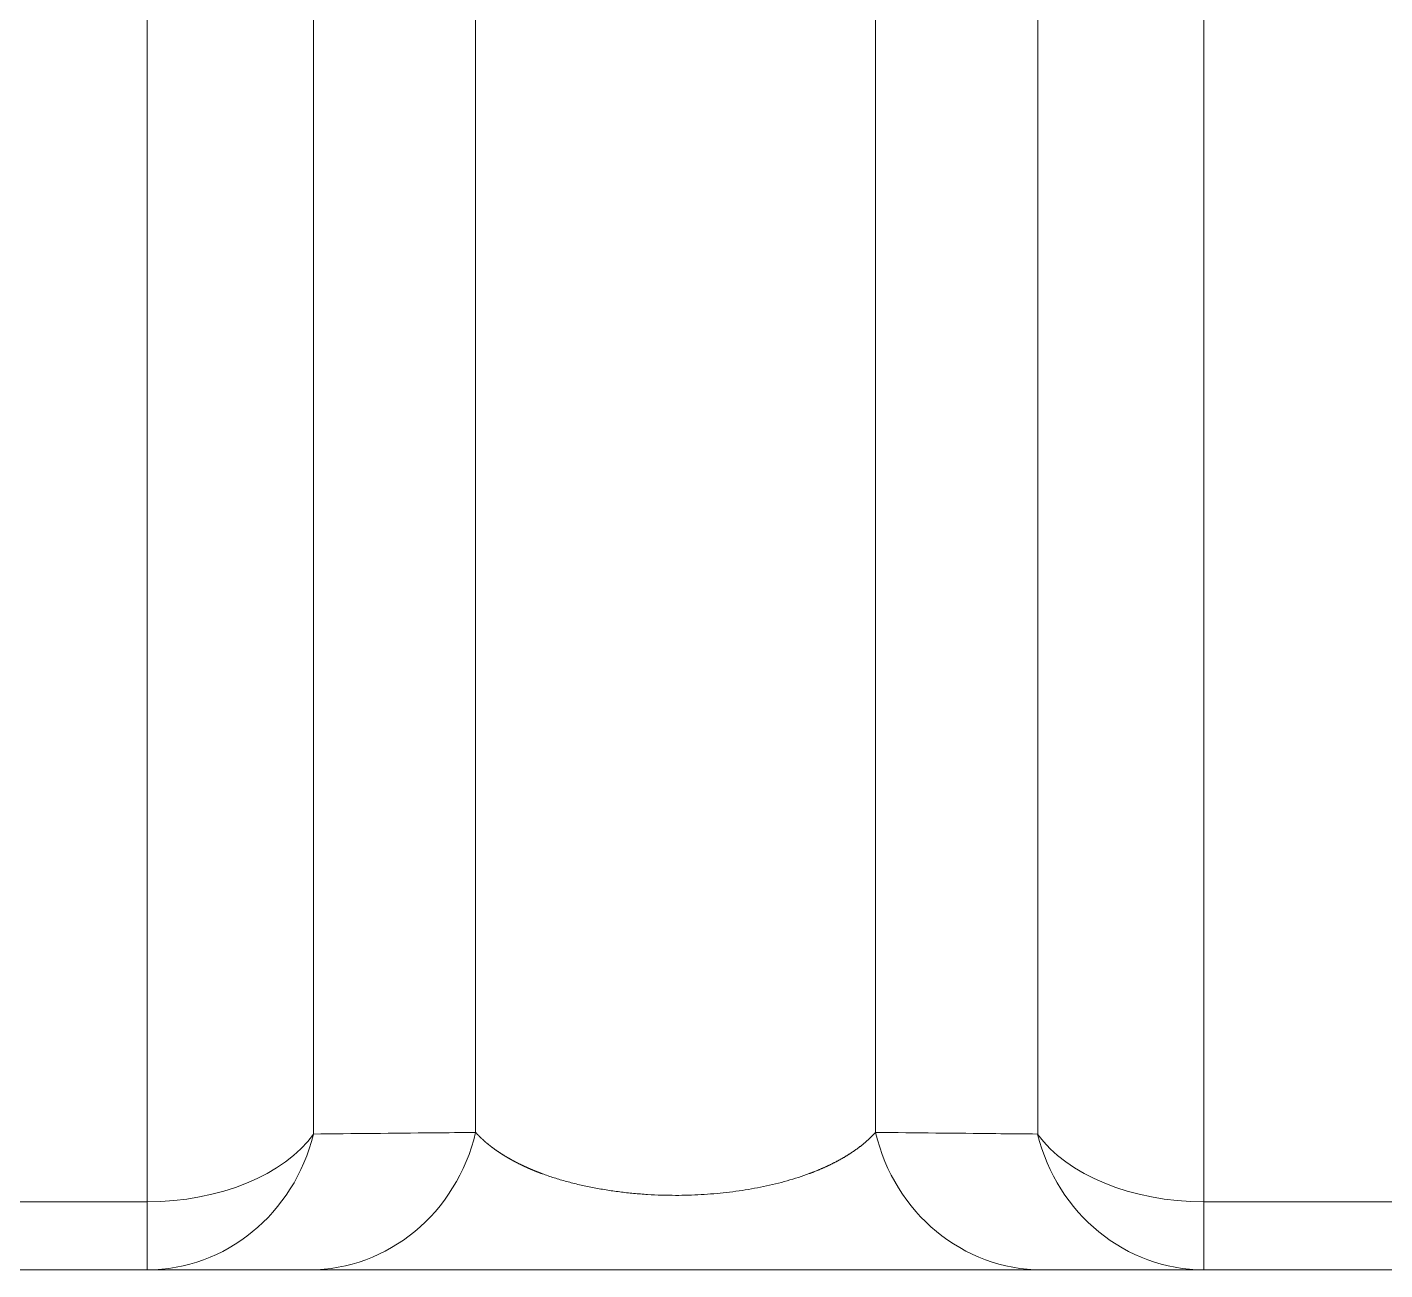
# Model space of a CAD drawing. Header units: millimetres. Extents: x 4664 to 8864, y -38 to 2932.
# Drawn here: x 5324.28 to 5343.79, y 1258.06 to 1275.92 of the extents above; entities that cross this region are included whole.
import ezdxf

# ---------------------------------------------------------------- set-up
doc = ezdxf.new("R2010")
doc.units = ezdxf.units.MM

msp = doc.modelspace()

# ---------------------------------------------------------------- linework, layer by layer
at = {"lineweight": 5}
for p, q in [((5328.391, 1289.269), (5328.391, 1260.011)), ((5338.798, 1260.011), (5338.798, 1289.269)), ((5326.002, 1287.982), (5326.002, 1258.059)), ((5341.187, 1258.059), (5341.187, 1287.982)), ((5330.721, 1286.299), (5330.721, 1260.034)), ((5336.467, 1286.299), (5336.467, 1260.034)), ((5303.89, 1259.038), (5326.002, 1259.038)), ((5341.187, 1259.038), (5363.299, 1259.038)), ((5481.461, 1258.059), (5185.728, 1258.059))]:
    msp.add_line(p, q, dxfattribs=at)
for centre, major_axis, ratio, start_param, end_param in [((5326.002, 1260.671), (-2.612, 0), 0.625225, 1.570796, 2.725761), ((5326.002, 1260.671), (0, -2.612), 0.945431, 0, 1.315471), ((5328.332, 1260.671), (0, -2.612), 0.94323, 0, 1.324569), ((5338.857, 1260.671), (0, -2.612), 0.94323, 4.958616, 6.283185), ((5341.187, 1260.671), (-2.612, 0), 0.625225, 0.415831, 1.570796), ((5341.187, 1260.671), (0, -2.612), 0.945431, 4.967714, 6.283185)]:
    msp.add_ellipse(centre, major_axis=major_axis, ratio=ratio, start_param=start_param, end_param=end_param, dxfattribs=at)
for points, knots in [([(5328.391, 1260.011), (5328.96, 1260.017), (5329.533, 1260.023), (5330.313, 1260.03), (5330.517, 1260.032), (5330.721, 1260.034)], [0, 0, 0, 0, 0.739335, 0.739335, 1, 1, 1, 1]), ([(5330.721, 1260.034), (5330.723, 1260.032), (5330.726, 1260.029), (5330.731, 1260.024), (5330.736, 1260.018), (5330.74, 1260.013), (5330.745, 1260.008), (5330.75, 1260.003), (5330.755, 1259.998), (5330.76, 1259.993), (5330.765, 1259.988), (5330.77, 1259.983), (5330.775, 1259.978), (5330.78, 1259.972), (5330.785, 1259.967), (5330.79, 1259.962), (5330.795, 1259.957), (5330.8, 1259.952), (5330.806, 1259.947), (5330.811, 1259.943), (5330.816, 1259.938), (5330.822, 1259.933), (5330.827, 1259.928), (5330.832, 1259.923), (5330.838, 1259.918), (5330.843, 1259.913), (5330.849, 1259.908), (5330.854, 1259.904), (5330.86, 1259.899), (5330.865, 1259.894), (5330.871, 1259.889), (5330.876, 1259.884), (5330.882, 1259.88), (5330.888, 1259.875), (5330.893, 1259.87), (5330.899, 1259.866), (5330.905, 1259.861), (5330.911, 1259.856), (5330.916, 1259.852), (5330.922, 1259.847), (5330.928, 1259.842), (5330.934, 1259.838), (5330.94, 1259.833), (5330.946, 1259.829), (5330.952, 1259.824), (5330.958, 1259.82), (5330.964, 1259.815), (5330.97, 1259.811), (5330.976, 1259.806), (5330.982, 1259.802), (5330.988, 1259.797), (5330.994, 1259.793), (5331.001, 1259.788), (5331.007, 1259.784), (5331.013, 1259.779), (5331.019, 1259.775), (5331.026, 1259.771), (5331.032, 1259.766), (5331.038, 1259.762), (5331.045, 1259.758), (5331.051, 1259.753), (5331.057, 1259.749), (5331.064, 1259.745), (5331.07, 1259.741), (5331.077, 1259.736), (5331.083, 1259.732), (5331.09, 1259.728), (5331.096, 1259.724), (5331.103, 1259.72), (5331.109, 1259.715), (5331.116, 1259.711), (5331.123, 1259.707), (5331.129, 1259.703), (5331.136, 1259.699), (5331.143, 1259.695), (5331.149, 1259.691), (5331.156, 1259.687), (5331.163, 1259.683), (5331.17, 1259.679), (5331.176, 1259.675), (5331.183, 1259.671), (5331.19, 1259.667), (5331.197, 1259.663), (5331.204, 1259.659), (5331.211, 1259.655), (5331.218, 1259.651), (5331.225, 1259.647), (5331.232, 1259.643), (5331.239, 1259.639), (5331.246, 1259.636), (5331.253, 1259.632), (5331.26, 1259.628), (5331.267, 1259.624), (5331.274, 1259.62), (5331.281, 1259.617), (5331.288, 1259.613), (5331.295, 1259.609), (5331.302, 1259.605), (5331.309, 1259.602), (5331.317, 1259.598), (5331.324, 1259.594), (5331.331, 1259.591), (5331.338, 1259.587), (5331.345, 1259.583), (5331.353, 1259.58), (5331.36, 1259.576), (5331.367, 1259.573), (5331.375, 1259.569), (5331.382, 1259.566), (5331.389, 1259.562), (5331.397, 1259.559), (5331.404, 1259.555), (5331.411, 1259.552), (5331.419, 1259.548), (5331.426, 1259.545), (5331.434, 1259.541), (5331.441, 1259.538), (5331.449, 1259.534), (5331.456, 1259.531), (5331.464, 1259.528), (5331.471, 1259.524), (5331.479, 1259.521), (5331.486, 1259.518), (5331.494, 1259.514), (5331.501, 1259.511), (5331.509, 1259.508), (5331.516, 1259.505), (5331.524, 1259.501), (5331.532, 1259.498), (5331.539, 1259.495), (5331.547, 1259.492), (5331.555, 1259.489), (5331.562, 1259.485), (5331.57, 1259.482), (5331.578, 1259.479), (5331.585, 1259.476), (5331.593, 1259.473), (5331.601, 1259.47), (5331.608, 1259.467), (5331.616, 1259.464), (5331.624, 1259.461), (5331.632, 1259.458), (5331.639, 1259.455), (5331.647, 1259.452), (5331.655, 1259.449), (5331.663, 1259.446), (5331.671, 1259.443), (5331.73, 1259.421), (5331.845, 1259.381), (5332.024, 1259.329), (5332.208, 1259.282), (5332.398, 1259.242), (5332.592, 1259.208), (5332.789, 1259.179), (5332.989, 1259.157), (5333.19, 1259.141), (5333.392, 1259.132), (5333.589, 1259.129), (5333.778, 1259.131), (5333.962, 1259.139), (5334.146, 1259.153), (5334.328, 1259.171), (5334.509, 1259.194), (5334.687, 1259.223), (5334.863, 1259.257), (5335.034, 1259.295), (5335.201, 1259.339), (5335.363, 1259.388), (5335.47, 1259.425), (5335.53, 1259.447), (5335.545, 1259.453), (5335.56, 1259.459), (5335.575, 1259.465), (5335.59, 1259.471), (5335.605, 1259.477), (5335.62, 1259.483), (5335.635, 1259.489), (5335.649, 1259.495), (5335.664, 1259.501), (5335.679, 1259.507), (5335.694, 1259.514), (5335.708, 1259.52), (5335.723, 1259.527), (5335.737, 1259.533), (5335.752, 1259.54), (5335.766, 1259.546), (5335.781, 1259.553), (5335.795, 1259.56), (5335.809, 1259.567), (5335.823, 1259.574), (5335.837, 1259.58), (5335.851, 1259.587), (5335.865, 1259.595), (5335.879, 1259.602), (5335.893, 1259.609), (5335.907, 1259.616), (5335.921, 1259.623), (5335.935, 1259.631), (5335.948, 1259.638), (5335.962, 1259.646), (5335.975, 1259.653), (5335.988, 1259.661), (5336.002, 1259.669), (5336.015, 1259.676), (5336.028, 1259.684), (5336.041, 1259.692), (5336.054, 1259.7), (5336.067, 1259.708), (5336.08, 1259.716), (5336.093, 1259.724), (5336.105, 1259.732), (5336.118, 1259.74), (5336.131, 1259.749), (5336.143, 1259.757), (5336.155, 1259.765), (5336.167, 1259.774), (5336.18, 1259.782), (5336.192, 1259.791), (5336.204, 1259.799), (5336.215, 1259.808), (5336.227, 1259.817), (5336.239, 1259.825), (5336.25, 1259.834), (5336.262, 1259.843), (5336.273, 1259.852), (5336.284, 1259.861), (5336.296, 1259.87), (5336.307, 1259.879), (5336.317, 1259.889), (5336.328, 1259.898), (5336.339, 1259.907), (5336.35, 1259.917), (5336.36, 1259.926), (5336.37, 1259.936), (5336.381, 1259.945), (5336.391, 1259.955), (5336.401, 1259.965), (5336.411, 1259.974), (5336.42, 1259.984), (5336.43, 1259.994), (5336.44, 1260.004), (5336.449, 1260.014), (5336.458, 1260.024), (5336.464, 1260.031), (5336.467, 1260.034)], [0, 0, 0, 0, 0.002039, 0.004073, 0.006102, 0.008127, 0.010147, 0.012163, 0.014174, 0.016181, 0.018183, 0.020181, 0.022174, 0.024162, 0.026146, 0.028125, 0.0301, 0.03207, 0.034036, 0.035997, 0.037953, 0.039905, 0.041852, 0.043795, 0.045733, 0.047667, 0.049596, 0.051521, 0.053441, 0.055357, 0.057268, 0.059174, 0.061076, 0.062974, 0.064867, 0.066755, 0.068639, 0.070518, 0.072393, 0.074263, 0.076129, 0.07799, 0.079847, 0.081699, 0.083547, 0.08539, 0.087229, 0.089063, 0.090893, 0.092718, 0.094539, 0.096355, 0.098167, 0.099974, 0.101777, 0.103575, 0.105369, 0.107158, 0.108943, 0.110723, 0.112499, 0.11427, 0.116037, 0.1178, 0.119558, 0.121311, 0.12306, 0.124805, 0.126545, 0.128281, 0.130012, 0.131739, 0.133461, 0.135179, 0.136892, 0.138601, 0.140306, 0.142006, 0.143702, 0.145393, 0.14708, 0.148763, 0.150441, 0.152114, 0.153784, 0.155449, 0.157109, 0.158765, 0.160417, 0.162064, 0.163707, 0.165345, 0.16698, 0.168609, 0.170235, 0.171856, 0.173472, 0.175085, 0.176693, 0.178296, 0.179895, 0.18149, 0.183081, 0.184667, 0.186249, 0.187826, 0.189399, 0.190968, 0.192533, 0.194093, 0.195649, 0.197201, 0.198748, 0.200291, 0.20183, 0.203364, 0.204894, 0.20642, 0.207942, 0.209459, 0.210972, 0.212481, 0.213985, 0.215485, 0.216982, 0.218473, 0.219961, 0.221444, 0.222923, 0.224398, 0.225869, 0.227335, 0.228797, 0.230255, 0.231709, 0.233159, 0.234604, 0.236045, 0.237482, 0.238915, 0.240344, 0.241769, 0.243189, 0.244605, 0.246018, 0.247426, 0.248829, 0.250229, 0.279528, 0.307612, 0.334557, 0.360447, 0.385382, 0.40947, 0.432836, 0.455616, 0.477954, 0.500009, 0.520088, 0.540394, 0.561045, 0.582154, 0.603826, 0.626159, 0.64924, 0.673149, 0.697957, 0.723726, 0.750512, 0.753234, 0.755971, 0.758723, 0.761492, 0.764276, 0.767076, 0.769891, 0.772722, 0.77557, 0.778433, 0.781312, 0.784207, 0.787118, 0.790045, 0.792989, 0.795948, 0.798924, 0.801915, 0.804923, 0.807948, 0.810988, 0.814045, 0.817118, 0.820208, 0.823313, 0.826436, 0.829575, 0.83273, 0.835902, 0.83909, 0.842295, 0.845516, 0.848754, 0.852009, 0.85528, 0.858568, 0.861873, 0.865195, 0.868533, 0.871888, 0.875259, 0.878648, 0.882053, 0.885475, 0.888914, 0.89237, 0.895843, 0.899333, 0.902839, 0.906363, 0.909903, 0.913461, 0.917035, 0.920627, 0.924235, 0.927861, 0.931504, 0.935163, 0.93884, 0.942534, 0.946245, 0.949973, 0.953718, 0.95748, 0.96126, 0.965056, 0.96887, 0.972701, 0.976549, 0.980415, 0.984297, 0.988197, 0.992114, 0.996048, 1, 1, 1, 1]), ([(5336.467, 1260.034), (5337.047, 1260.029), (5337.623, 1260.023), (5338.396, 1260.015), (5338.597, 1260.013), (5338.798, 1260.011)], [0, 0, 0, 0, 0.739335, 0.739335, 1, 1, 1, 1])]:
    msp.add_open_spline(points, degree=3, knots=knots, dxfattribs=at)

doc.saveas('drawing.dxf')
